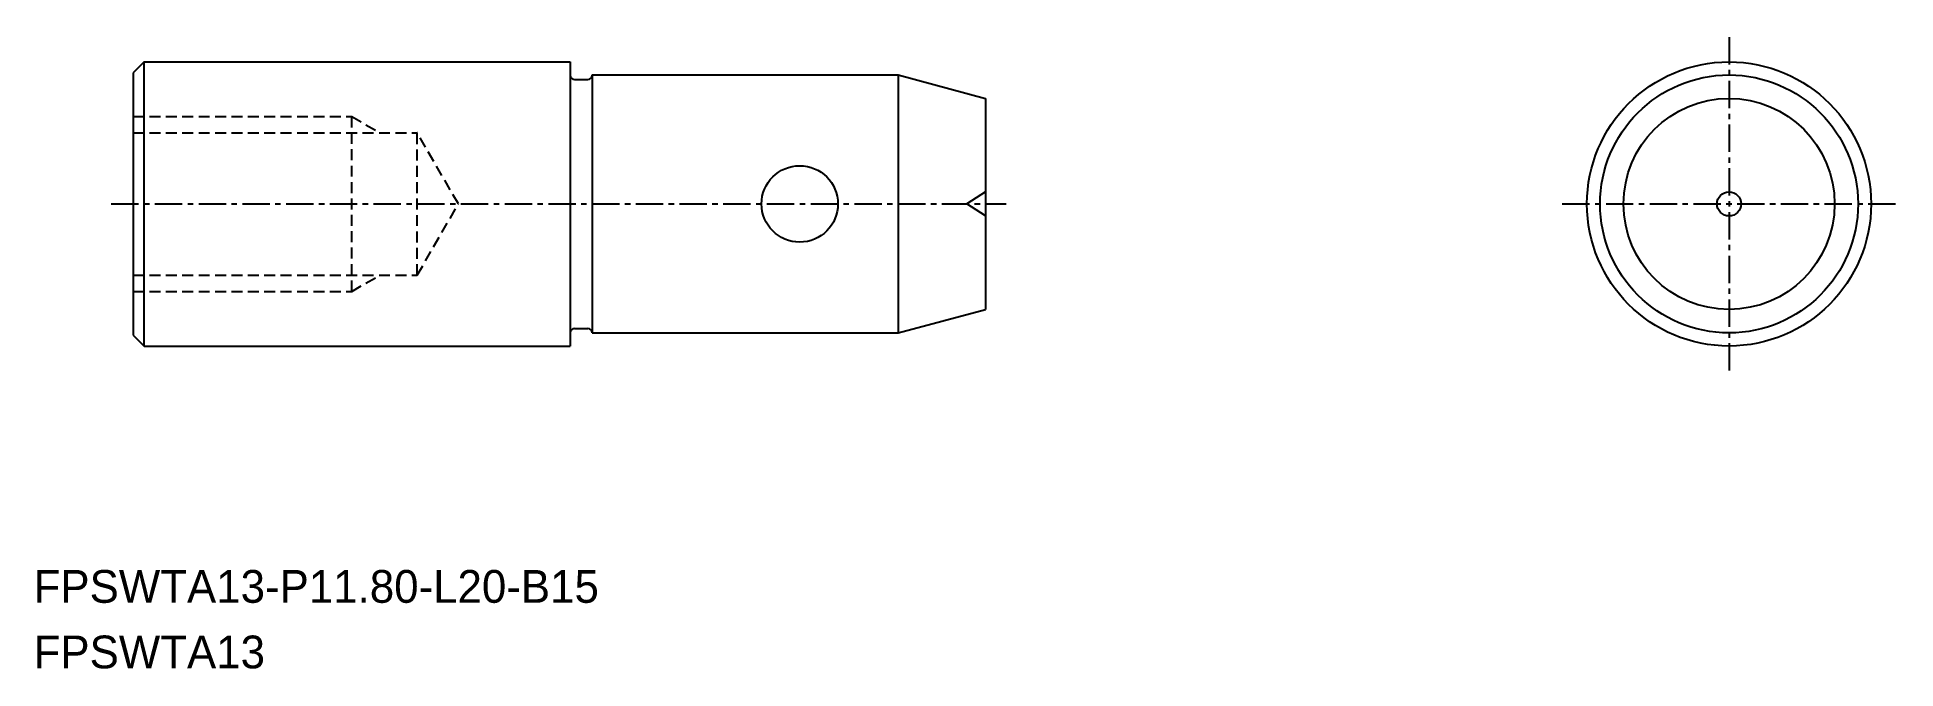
# Model space of a CAD drawing. Extents: x -1726 to -1640.9, y -700 to -671.1.
import ezdxf

# ---------------------------------------------------------------- set-up
doc = ezdxf.new("R2010")
doc.units = 0
doc.linetypes.add('CENTER', pattern=[2, 1.25, -0.25, 0.25, -0.25])
doc.linetypes.add('DASHED', pattern=[0.75, 0.5, -0.25])
doc.layers.get('0').update_dxf_attribs({"linetype": 'CONTINUOUS'})
doc.layers.add('CENTER', color=1, linetype='CENTER')

msp = doc.modelspace()

# ---------------------------------------------------------------- linework, layer by layer
at = {"color": 7, "linetype": 'CONTINUOUS'}
for p, q in [((-1721.097, -672.198), (-1721.597, -672.698)), ((-1721.097, -672.198), (-1701.597, -672.198)), ((-1721.097, -685.198), (-1721.097, -672.198)), ((-1701.597, -672.198), (-1701.597, -685.198)), ((-1721.597, -672.698), (-1721.597, -684.698)), ((-1701.397, -672.998), (-1700.797, -672.998)), ((-1700.597, -672.798), (-1686.597, -672.798)), ((-1700.597, -672.798), (-1700.597, -684.598)), ((-1700.597, -672.798), (-1700.597, -672.798)), ((-1686.597, -672.798), (-1682.597, -673.869)), ((-1682.597, -673.869), (-1682.597, -683.526)), ((-1686.597, -684.598), (-1682.597, -683.526)), ((-1701.397, -684.398), (-1700.797, -684.398)), ((-1721.597, -684.698), (-1721.097, -685.198)), ((-1721.097, -685.198), (-1701.597, -685.198)), ((-1700.597, -684.598), (-1686.597, -684.598)), ((-1700.597, -684.598), (-1700.597, -684.598))]:
    msp.add_line(p, q, dxfattribs=at)
at = {"linetype": 'CONTINUOUS'}
msp.add_line((-1686.597, -672.798), (-1686.597, -684.598), dxfattribs=at)
at = {"color": 3, "linetype": 'DASHED'}
for p, q in [((-1721.597, -674.698), (-1711.597, -674.698)), ((-1711.597, -674.698), (-1710.313, -675.439)), ((-1711.597, -682.698), (-1711.597, -674.698)), ((-1721.597, -675.439), (-1708.597, -675.439)), ((-1708.597, -681.956), (-1708.597, -675.439)), ((-1706.716, -678.698), (-1708.597, -675.439)), ((-1708.597, -681.956), (-1706.716, -678.698)), ((-1721.597, -681.956), (-1708.597, -681.956)), ((-1711.597, -682.698), (-1710.313, -681.956)), ((-1721.597, -682.698), (-1711.597, -682.698))]:
    msp.add_line(p, q, dxfattribs=at)
at = {"color": 3}
for p in [(-1682.597, -678.148), (-1682.597, -679.248)]:
    msp.add_line(p, (-1683.455, -678.698), dxfattribs=at)
at = {"linetype": 'CONTINUOUS'}
for radius in [6.5, 5.9]:
    msp.add_circle((-1648.578, -678.698), radius, dxfattribs=at)
for centre, radius in [((-1648.578, -678.698), 4.828), ((-1691.097, -678.698), 1.75), ((-1648.578, -678.698), 0.55)]:
    msp.add_circle(centre, radius)
at = {"color": 7, "linetype": 'CONTINUOUS'}
for centre, start, end in [((-1701.397, -672.798), 180, 270), ((-1700.797, -672.798), 270, 360), ((-1701.397, -684.598), 90, 180), ((-1700.797, -684.598), 0, 90)]:
    msp.add_arc(centre, 0.2, start, end, dxfattribs=at)
msp.add_point((-1721.597, -678.698), dxfattribs=at)
at = {"layer": 'CENTER', "color": 1, "linetype": 'CENTER'}
for p, q in [((-1648.578, -671.068), (-1648.578, -686.328)), ((-1722.597, -678.698), (-1681.659, -678.698)), ((-1656.208, -678.698), (-1640.948, -678.698))]:
    msp.add_line(p, q, dxfattribs=at)

# ---------------------------------------------------------------- texts
for s, p in [('FPSWTA13-P11.80-L20-B15', (-1726.152, -696.947)), ('FPSWTA13', (-1726.152, -699.947))]:
    msp.add_text(s, height=1.5).set_placement(p)

doc.saveas('drawing.dxf')
